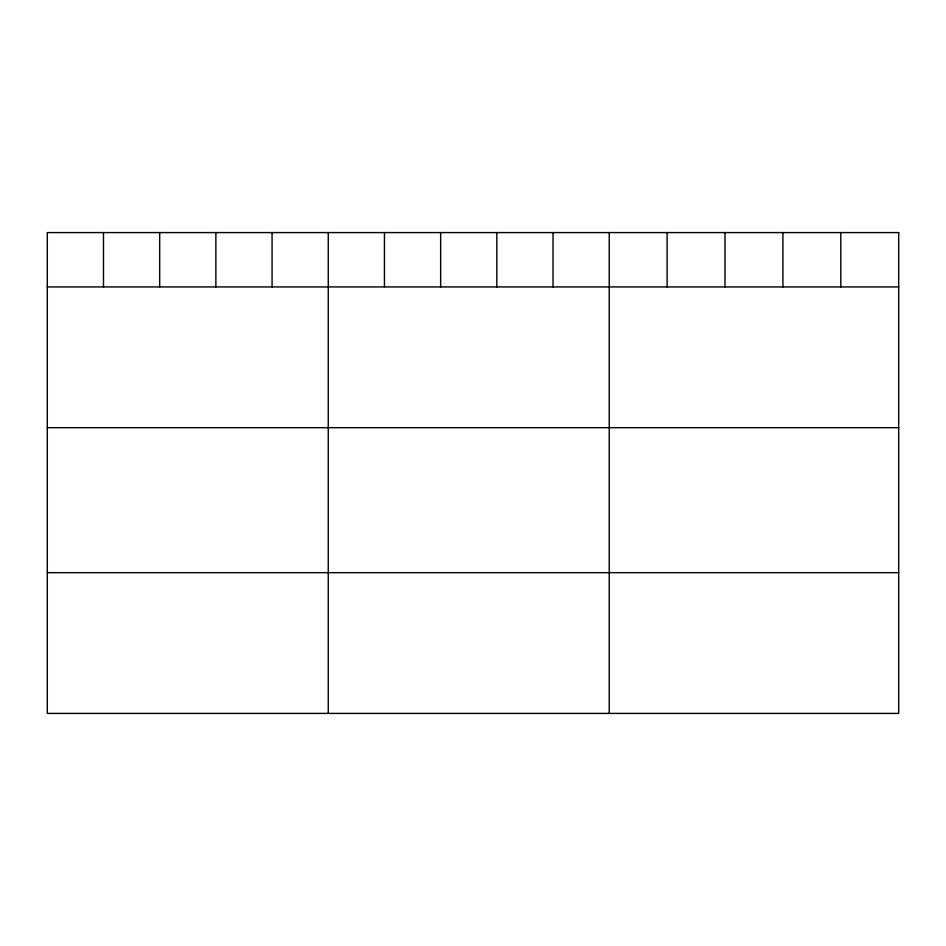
<?xml version="1.0" encoding="UTF-8"?>
<svg xmlns="http://www.w3.org/2000/svg" width="946" height="946" viewBox="0 0 946 946"><rect width="100%" height="100%" fill="white"/><g stroke="black" fill="none" stroke-linecap="round" stroke-linejoin="round"><path stroke-width="1.42" d="M47.3 286.934L898.7 286.934M47.3 427.675L898.7 427.675M47.3 572.673L898.7 572.673M840.805 232.586L840.805 286.934M782.91 232.586L782.91 286.934M725.014 232.586L725.014 286.934M667.119 232.586L667.119 286.934M609.224 232.586L609.224 713.414M553.032 232.586L553.032 286.934M496.839 232.586L496.839 286.934M440.647 232.586L440.647 286.934M384.454 232.586L384.454 286.934M328.262 232.586L328.262 713.414M272.07 232.586L272.07 286.934M215.877 232.586L215.877 286.934M159.685 232.586L159.685 286.934M103.492 232.586L103.492 286.934M898.7 232.586L47.3 232.586L47.3 713.414L898.7 713.414L898.7 232.586"/></g></svg>
